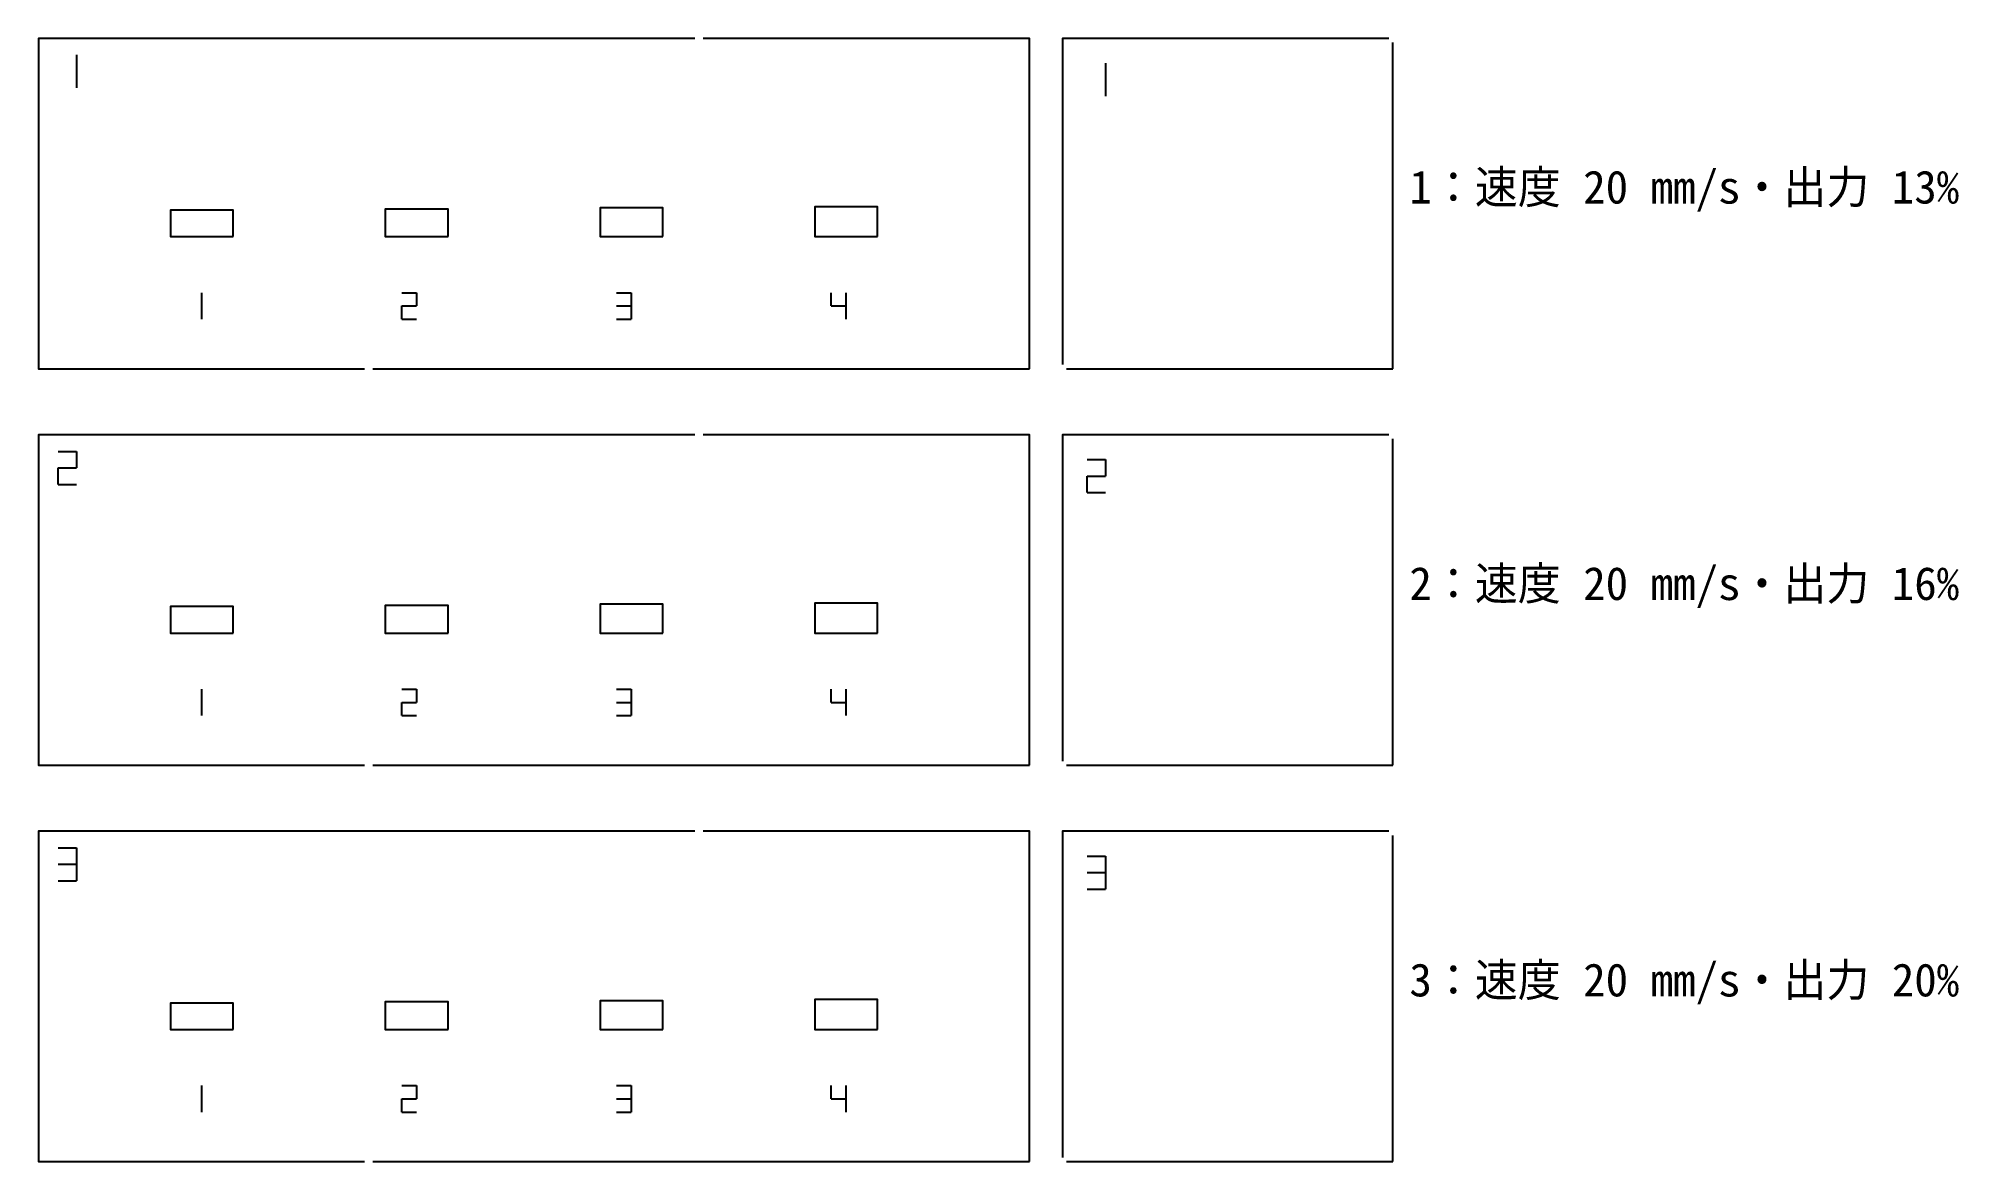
# Model space of a CAD drawing. Header units: millimetres. Extents: x 0 to 116, y 0 to 68.
import ezdxf

# ---------------------------------------------------------------- set-up
doc = ezdxf.new("R2010")
doc.units = ezdxf.units.MM
for name, color, linetype, true_color in [('CUT_2', 30, 'Continuous', 0xff8000), ('CUT_3', 6, 'Continuous', 0xff00ff), ('CUT_red', 1, 'Continuous', 0xff0000), ('ENGRAVE_blue', 5, 'Continuous', 0x0000ff)]:
    doc.layers.add(name, color=color, linetype=linetype, true_color=true_color)
doc.layers.add('REF_delete', color=7, linetype='Continuous')

msp = doc.modelspace()

# ---------------------------------------------------------------- linework, layer by layer
at = {"layer": 'CUT_2', "true_color": 0xff8000}
for points in [[(39.75, 44), (0, 44), (0, 24), (19.75, 24)], [(60, 24), (60, 44), (40.25, 44)], [(81.75, 44), (62, 44), (62, 24.25)], [(82, 24), (82, 43.75)], [(37.8, 32), (37.8, 33.74), (34, 33.74), (34, 32), (37.8, 32)], [(50.8, 32), (50.8, 33.81), (47, 33.81), (47, 32), (50.8, 32)], [(11.8, 32), (11.8, 33.6), (8, 33.6), (8, 32), (11.8, 32)], [(24.8, 32), (24.8, 33.67), (21, 33.67), (21, 32), (24.8, 32)], [(20.25, 24), (60, 24)], [(62.25, 24), (82, 24)]]:
    msp.add_lwpolyline(points, dxfattribs=at)
at = {"layer": 'CUT_3', "true_color": 0xff00ff}
for points in [[(39.75, 20), (0, 20), (0, 0), (19.75, 0)], [(60, 0), (60, 20), (40.25, 20)], [(81.75, 20), (62, 20), (62, 0.25)], [(82, 0), (82, 19.75)], [(11.8, 8), (11.8, 9.6), (8, 9.6), (8, 8), (11.8, 8)], [(24.8, 8), (24.8, 9.67), (21, 9.67), (21, 8), (24.8, 8)], [(37.8, 8), (37.8, 9.74), (34, 9.74), (34, 8), (37.8, 8)], [(50.8, 8), (50.8, 9.81), (47, 9.81), (47, 8), (50.8, 8)], [(20.25, 0), (60, 0)], [(62.25, 0), (82, 0)]]:
    msp.add_lwpolyline(points, dxfattribs=at)
at = {"layer": 'CUT_red', "true_color": 0xff0000}
for points in [[(39.75, 68), (0, 68), (0, 48), (19.75, 48)], [(60, 48), (60, 68), (40.25, 68)], [(81.75, 68), (62, 68), (62, 48.25)], [(82, 48), (82, 67.75)], [(11.8, 56), (11.8, 57.6), (8, 57.6), (8, 56), (11.8, 56)], [(24.8, 56), (24.8, 57.67), (21, 57.67), (21, 56), (24.8, 56)], [(37.8, 56), (37.8, 57.74), (34, 57.74), (34, 56), (37.8, 56)], [(50.8, 56), (50.8, 57.81), (47, 57.81), (47, 56), (50.8, 56)], [(20.25, 48), (60, 48)], [(62.25, 48), (82, 48)]]:
    msp.add_lwpolyline(points, dxfattribs=at)
at = {"layer": 'ENGRAVE_blue', "true_color": 0x0000ff}
for points in [[(2.3, 67), (2.3, 66)], [(64.6, 66.5), (64.6, 65.5)], [(2.3, 66), (2.3, 65)], [(64.6, 65.5), (64.6, 64.5)], [(9.88, 52.6), (9.88, 51.8)], [(22, 52.6), (22.88, 52.6)], [(22.88, 52.6), (22.88, 51.8)], [(35, 52.6), (35.88, 52.6)], [(35.88, 52.6), (35.88, 51.8)], [(48, 51.8), (48, 52.6)], [(48.88, 52.6), (48.88, 51.8)], [(9.88, 51.8), (9.88, 51)], [(22, 51.8), (22.88, 51.8)], [(22, 51), (22, 51.8)], [(35, 51.8), (35.88, 51.8)], [(35.88, 51.8), (35.88, 51)], [(48, 51.8), (48.88, 51.8)], [(48.88, 51.8), (48.88, 51)], [(22, 51), (22.88, 51)], [(35, 51), (35.88, 51)], [(1.2, 43), (2.3, 43)], [(1.2, 42), (2.3, 42)], [(1.2, 41), (1.2, 42)], [(2.3, 43), (2.3, 42)], [(63.5, 42.5), (64.6, 42.5)], [(64.6, 42.5), (64.6, 41.5)], [(1.2, 41), (2.3, 41)], [(63.5, 41.5), (64.6, 41.5)], [(63.5, 40.5), (63.5, 41.5)], [(63.5, 40.5), (64.6, 40.5)], [(9.88, 28.6), (9.88, 27.8)], [(22, 28.6), (22.88, 28.6)], [(22.88, 28.6), (22.88, 27.8)], [(35, 28.6), (35.88, 28.6)], [(35.88, 28.6), (35.88, 27.8)], [(48, 27.8), (48, 28.6)], [(48.88, 28.6), (48.88, 27.8)], [(9.88, 27.8), (9.88, 27)], [(22, 27.8), (22.88, 27.8)], [(22, 27), (22, 27.8)], [(22, 27), (22.88, 27)], [(35, 27.8), (35.88, 27.8)], [(35, 27), (35.88, 27)], [(35.88, 27.8), (35.88, 27)], [(48, 27.8), (48.88, 27.8)], [(48.88, 27.8), (48.88, 27)], [(1.2, 19), (2.3, 19)], [(2.3, 19), (2.3, 18)], [(1.2, 18), (2.3, 18)], [(2.3, 18), (2.3, 17)], [(63.5, 18.5), (64.6, 18.5)], [(63.5, 17.5), (64.6, 17.5)], [(64.6, 18.5), (64.6, 17.5)], [(64.6, 17.5), (64.6, 16.5)], [(1.2, 17), (2.3, 17)], [(63.5, 16.5), (64.6, 16.5)], [(9.88, 4.6), (9.88, 3.8)], [(9.88, 3.8), (9.88, 3)], [(22, 4.6), (22.88, 4.6)], [(22, 3.8), (22.88, 3.8)], [(22, 3), (22, 3.8)], [(22.88, 4.6), (22.88, 3.8)], [(35, 4.6), (35.88, 4.6)], [(35, 3.8), (35.88, 3.8)], [(35.88, 4.6), (35.88, 3.8)], [(35.88, 3.8), (35.88, 3)], [(48, 3.8), (48, 4.6)], [(48, 3.8), (48.88, 3.8)], [(48.88, 4.6), (48.88, 3.8)], [(48.88, 3.8), (48.88, 3)], [(22, 3), (22.88, 3)], [(35, 3), (35.88, 3)]]:
    msp.add_lwpolyline(points, dxfattribs=at)

# ---------------------------------------------------------------- texts
at = {"layer": 'REF_delete'}
for s, p in [('1：速度 20 mm/s・出力 13%', (83, 58)), ('2：速度 20 mm/s・出力 16%', (83, 34)), ('3：速度 20 mm/s・出力 20%', (83, 10))]:
    msp.add_text(s, height=2, dxfattribs=at).set_placement(p)

doc.saveas('drawing.dxf')
